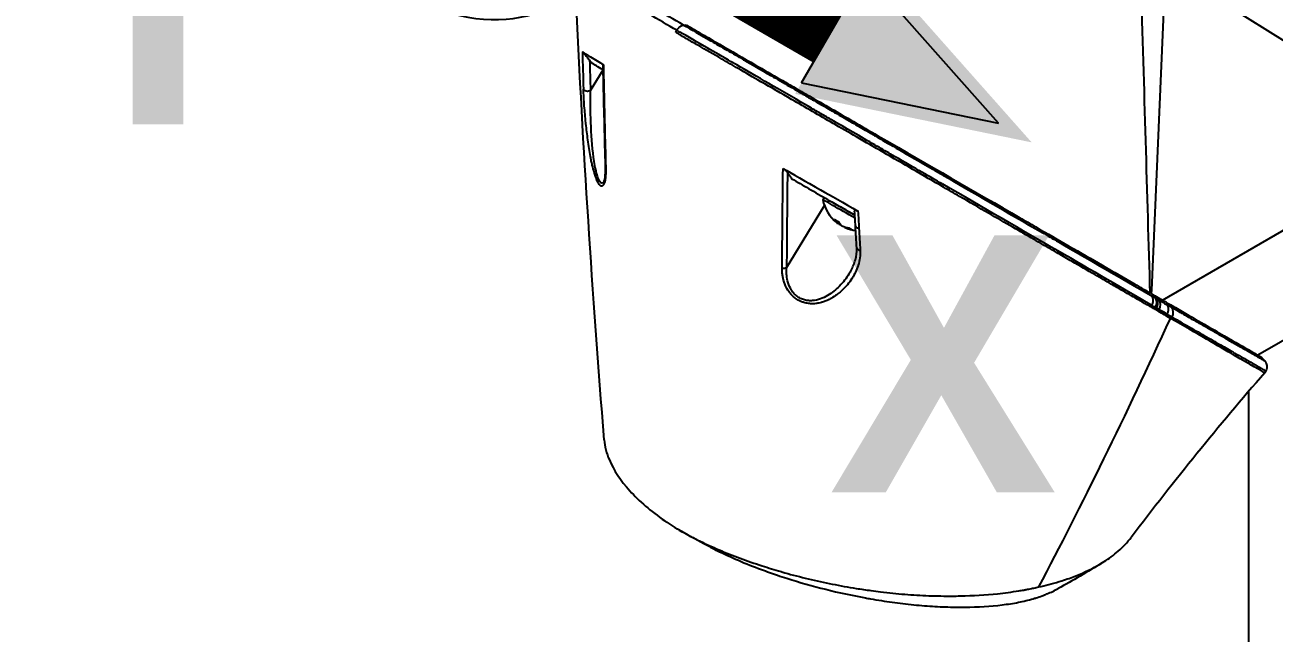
# Model space of a CAD drawing. Header units: millimetres. Extents: x 0 to 4378, y 0 to 2376.
# Drawn here: x 2523.5 to 2672.8, y 1789.1 to 1861.7 of the extents above; entities that cross this region are included whole.
import ezdxf

# ---------------------------------------------------------------- set-up
doc = ezdxf.new("R2010")
doc.units = ezdxf.units.MM
doc.header["$LTSCALE"] = 0.2
for name, color, linetype in [('01_Object Line', 4, 'Continuous'), ('07_Special Line2', 76, 'Continuous'), ('12_Before Rev.Num.', 5, 'Continuous')]:
    doc.layers.add(name, color=color, linetype=linetype)
doc.layers.add('14_Mark', color=7, linetype='Continuous', true_color=0xe03c31)
doc.styles.add('Rainbow-5.0 Style', font='malgunsl.ttf')

# ---------------------------------------------------------------- blocks, each defined once
blk = doc.blocks.new('Blk$A32R2-0W24N')
for p, q in [((-48.91, 834.63), (-50.61, 795.99)), ((-16.4, 814.24), (-48.91, 834.63)), ((-107.46, 826.78), (-107.31, 827.04)), ((-117.01, 822.83), (-117.44, 823.08)), ((-117.64, 819.84), (-116.14, 822.32)), ((-49.3, 794.82), (-16.4, 813.81)), ((-51.26, 813.24), (-51.26, 813.24)), ((-93.6, 809.31), (-93.6, 809.31)), ((-94.2, 798.67), (-89.68, 806.13)), ((-89.72, 807.07), (-89.87, 806.81)), ((-51.01, 804.89), (-51.01, 804.89)), ((-88, 804.16), (-88.1, 803.98)), ((-87.72, 803.8), (-87.74, 803.77)), ((-87.19, 803.54), (-87.23, 803.47)), ((-50.61, 795.99), (-50.63, 795.59)), ((-24.48, 795.96), (-37.88, 788.23)), ((-49.97, 794.44), (-49.97, 794.44)), ((-49.98, 793.86), (-50.1, 793.66)), ((-49.79, 793.49), (-49.67, 793.68)), ((-37.07, 787.55), (-37.07, 787.55)), ((-36.94, 786.38), (-37.07, 786.15)), ((-39, 783.9), (-39, 623.23))]:
    blk.add_line(p, q)
for start, end in [(190.2388, 232.0131), (247.9842, 263.2887)]:
    blk.add_arc((-85.42, 807.62), 4.52, start, end)
for centre, major_axis, ratio, start_param, end_param in [((-141.35, 863.91), (19.5, -33.77), 0.57735, 5.497787, 10.210176), ((-142.76, 863.09), (-18.5, 32.04), 0.57735, 2.086336, 7.338442), ((-39.74, 832.19), (19.5, -33.77), 0.57735, 0, 2.339416), ((-42.92, 830.35), (19.5, -33.77), 0.57735, 0, 2.223644), ((-42.92, 830.35), (19.5, -33.77), 0.57735, 0, 2.223644), ((-51.6, 827.16), (0.8, 0), 0.578031, 1.677101, 1.677165), ((545.6, 1234.41), (485.26, 793.42), 0.572075, 2.416822, 2.422907), ((-78.28, 836.64), (-33.48, 0), 0.57735, 2.492352, 2.492357), ((555.9, 1232.83), (-493.57, -794.9), 0.577253, 5.562669, 5.567589), ((-86.99, 805.5), (30.73, -17.74), 0.000012, 2.818114, 3.006834), ((889.36, 1435.01), (-682.41, -1287.02), 0.573997, 5.480181, 5.482219), ((-78.28, 836.64), (-35, 0), 0.57735, 2.439019, 2.439024), ((884.07, 1431.89), (-678.78, -1280.45), 0.573936, 5.482163, 5.490392), ((-51.36, 812.86), (0.209, 0.668), 0.389271, 4.215986, 4.216649), ((-48.71, 815.11), (-5.56, 0), 0.57735, 1.101371, 1.101415), ((-78.28, 822.18), (32.19, 0), 0.57735, 5.710474, 5.710486), ((-78.28, 796.06), (-35.31, 0), 0.57735, 3.835573, 3.835581), ((-42.92, 830.35), (17.55, -30.4), 0.57735, 5.161829, 5.161837), ((-86.88, 805.09), (-2.99, 1.73), 0.000011, 4.423723, 6.283194), ((-86.73, 805.35), (-2.99, 1.73), 0.000011, 4.482523, 5.065414), ((564.47, 1223.37), (-444.38, -818.33), 0.582159, 5.527169, 5.529899), ((-85.67, 807.76), (-2.25, -3.9), 0.57735, 5.955471, 6.202618), ((-86.14, 808.03), (-2.14, -3.71), 0.816497, 6.198419, 6.36799), ((-85.6, 807.72), (-2.25, -3.9), 0.816497, 6.169141, 6.202651), ((-85.24, 807.51), (-2.25, -3.9), 0.816497, 6.087697, 6.202651), ((-85.16, 807.47), (-2.25, -3.9), 0.57735, 5.955471, 6.202618), ((-85.67, 807.76), (-2.25, -3.9), 0.57735, 0.08054, 0.114044), ((-85.6, 807.72), (-2.25, -3.9), 0.816497, 0.080573, 0.327719), ((-85.24, 807.51), (-2.25, -3.9), 0.816497, 0.080573, 0.327719), ((-84.39, 807.02), (-2.14, -3.71), 0.57735, 6.198386, 6.367958), ((-85.48, 803.7), (-0.499, -0.028), 0.593301, 0.021483, 1.372387), ((550.89, 1214.49), (-435.13, -801.08), 0.58223, 5.529962, 5.533573), ((-78.28, 819.73), (-35.75, 0), 0.57735, 1.092853, 1.092855), ((-85.32, 801.06), (-0.499, -0.03), 0.595305, 0, 0.000029), ((-85.32, 801.06), (-0.499, -0.03), 0.595305, 0.000029, 1.379128), ((-78.28, 785.52), (35.42, 0), 0.57735, 0.683997, 0.683998), ((-108.45, 827.62), (71.52, -41.33), 0.000447, 0.617455, 0.628581), ((-50.38, 794.09), (0.5, 0.866), 0.816432, 4.712396, 6.027068), ((-48.86, 793.21), (0.499, 0.867), 0.824023, 4.711493, 6.025526)]:
    blk.add_ellipse(centre, major_axis=major_axis, ratio=ratio, start_param=start_param, end_param=end_param)
for points, knots in [([(-11.5, 817.93), (-11.68, 822.13), (-12.54, 826.66), (-15.49, 835.73), (-17.53, 840.2), (-21.27, 846.52), (-22.62, 848.54), (-26.19, 853.3), (-28.5, 855.91), (-33.56, 860.68), (-36.29, 862.77), (-39.03, 864.39)], [0.000001, 0.000001, 0.000001, 0.000001, 1.509107, 1.509107, 2.980726, 2.980726, 3.709428, 3.709428, 4.786993, 4.786993, 5.948512, 5.948512, 5.948512, 5.948512]), ([(-39.19, 858.76), (-37.11, 857.14), (-35.09, 855.27), (-29.86, 849.67), (-26.88, 845.6), (-21.84, 836.81), (-19.84, 832.15), (-17.11, 822.91), (-16.4, 818.38), (-16.4, 814.24)], [0.633852, 0.633852, 0.633852, 0.633852, 1.529963, 1.529963, 3.044033, 3.044033, 4.566466, 4.566466, 6.088612, 6.088612, 6.088612, 6.088612]), ([(-107.31, 827.04), (-108.36, 827.64), (-109.53, 828.32), (-110.73, 829.01), (-111.26, 829.31), (-111.8, 829.62), (-112.33, 829.93), (-112.34, 829.94), (-112.35, 829.94), (-112.36, 829.95), (-112.84, 830.22), (-113.31, 830.49), (-113.77, 830.76), (-114.15, 830.98), (-114.53, 831.2), (-114.89, 831.41), (-114.94, 831.43), (-114.99, 831.46), (-115.04, 831.49), (-115.16, 831.56), (-115.28, 831.63), (-115.41, 831.7)], [0.0000003, 0.0000003, 0.0000003, 0.0000003, 0.0859853, 0.0859853, 0.0859853, 0.1241981, 0.1241981, 0.1241981, 0.125, 0.125, 0.125, 0.1589987, 0.1589987, 0.1589987, 0.1875, 0.1875, 0.1875, 0.1911709, 0.1911709, 0.1911709, 0.201021, 0.201021, 0.201021, 0.201021]), ([(-106.51, 827.66), (-107.7, 828.35), (-108.82, 829), (-109.85, 829.59), (-110.39, 829.9), (-110.92, 830.21), (-111.41, 830.49), (-111.91, 830.78), (-112.38, 831.05), (-112.82, 831.3), (-113.26, 831.55), (-113.67, 831.79), (-114.05, 832.01), (-114.16, 832.07), (-114.27, 832.14), (-114.37, 832.2)], [0, 0, 0, 0, 0.0671031, 0.0671031, 0.0671031, 0.1029277, 0.1029277, 0.1029277, 0.1387919, 0.1387919, 0.1387919, 0.1747111, 0.1747111, 0.1747111, 0.1848295, 0.1848295, 0.1848295, 0.1848295]), ([(-107.31, 827.04), (-107.29, 827.08), (-107.26, 827.12), (-107.23, 827.16), (-107.2, 827.2), (-107.17, 827.24), (-107.14, 827.28), (-107.11, 827.32), (-107.07, 827.35), (-107.04, 827.39), (-107, 827.42), (-106.97, 827.45), (-106.93, 827.48), (-106.89, 827.51), (-106.86, 827.54), (-106.82, 827.56), (-106.78, 827.58), (-106.75, 827.6), (-106.71, 827.61), (-106.67, 827.63), (-106.64, 827.64), (-106.6, 827.65), (-106.57, 827.65), (-106.54, 827.66), (-106.51, 827.66)], [0, 0, 0, 0, 0.125, 0.125, 0.125, 0.25, 0.25, 0.25, 0.375, 0.375, 0.375, 0.5, 0.5, 0.5, 0.625, 0.625, 0.625, 0.75, 0.75, 0.75, 0.875, 0.875, 0.875, 1, 1, 1, 1]), ([(-50.59, 794.21), (-53.89, 796.13), (-57.67, 798.31), (-61.78, 800.69), (-66.05, 803.16), (-70.69, 805.85), (-75.55, 808.66), (-75.62, 808.7), (-75.72, 808.76), (-75.77, 808.78), (-75.82, 808.82), (-75.87, 808.84), (-75.92, 808.87), (-77.28, 809.66), (-79.21, 810.77), (-81.77, 812.26), (-82.36, 812.6), (-82.99, 812.97), (-83.65, 813.35), (-84.47, 813.82), (-85.35, 814.33), (-86.27, 814.86), (-87.11, 815.35), (-87.99, 815.86), (-88.91, 816.39), (-89.37, 816.66), (-89.84, 816.93), (-90.33, 817.21), (-90.57, 817.35), (-90.81, 817.49), (-91.06, 817.63), (-91.3, 817.78), (-91.58, 817.94), (-91.8, 818.07), (-91.84, 818.09), (-91.88, 818.11), (-91.92, 818.14), (-95.03, 819.93), (-97.8, 821.54), (-100.16, 822.9), (-100.49, 823.1), (-100.82, 823.28), (-101.13, 823.47), (-102.2, 824.08), (-103.17, 824.64), (-104.05, 825.15), (-105.32, 825.88), (-106.39, 826.5), (-107.31, 827.04)], [0, 0, 0, 0, 0.243156, 0.243156, 0.243156, 0.496094, 0.496094, 0.496094, 0.49988, 0.49988, 0.49988, 0.504451, 0.504451, 0.504451, 0.625, 0.625, 0.625, 0.652935, 0.652935, 0.652935, 0.6875, 0.6875, 0.6875, 0.71875, 0.71875, 0.71875, 0.734375, 0.734375, 0.734375, 0.742187, 0.742187, 0.742187, 0.75, 0.75, 0.75, 0.751384, 0.751384, 0.751384, 0.859711, 0.859711, 0.859711, 0.875, 0.875, 0.875, 0.92633, 0.92633, 0.92633, 1, 1, 1, 1]), ([(-106.51, 827.66), (-105.55, 827.1), (-104.49, 826.5), (-103.32, 825.82), (-103.29, 825.8), (-103.25, 825.78), (-103.22, 825.76), (-102.61, 825.41), (-101.98, 825.04), (-101.31, 824.66), (-100.98, 824.47), (-100.64, 824.27), (-100.29, 824.07), (-100.12, 823.97), (-99.94, 823.87), (-99.77, 823.77), (-99.68, 823.72), (-99.6, 823.67), (-99.51, 823.62), (-99.51, 823.62), (-99.51, 823.62), (-99.5, 823.61), (-99.41, 823.56), (-99.28, 823.49), (-99.23, 823.46), (-98.42, 822.99), (-97.35, 822.37), (-96.02, 821.6), (-95.35, 821.22), (-94.62, 820.79), (-93.82, 820.33), (-93.42, 820.1), (-93, 819.86), (-92.57, 819.61), (-92.36, 819.48), (-92.14, 819.35), (-91.91, 819.23), (-91.8, 819.16), (-91.69, 819.09), (-91.57, 819.03), (-91.53, 819), (-91.48, 818.98), (-91.43, 818.95), (-91.42, 818.94), (-91.41, 818.94), (-91.4, 818.93), (-91.34, 818.9), (-91.24, 818.83), (-91.23, 818.83), (-90.92, 818.65), (-90.09, 818.17), (-88.73, 817.39), (-88.06, 817), (-87.25, 816.53), (-86.32, 815.99), (-85.86, 815.72), (-85.36, 815.44), (-84.83, 815.13), (-84.57, 814.98), (-84.3, 814.82), (-84.02, 814.66), (-83.88, 814.58), (-83.74, 814.5), (-83.6, 814.42), (-83.53, 814.38), (-83.45, 814.33), (-83.38, 814.29), (-83.36, 814.28), (-83.33, 814.26), (-83.3, 814.25), (-83.29, 814.24), (-83.28, 814.24), (-83.27, 814.23), (-83.23, 814.21), (-83.17, 814.17), (-83.16, 814.16), (-82.05, 813.52), (-79.88, 812.27), (-76.81, 810.49), (-76.59, 810.37), (-76.37, 810.24), (-76.14, 810.1), (-76.02, 810.04), (-75.91, 809.97), (-75.79, 809.9), (-75.73, 809.87), (-75.68, 809.84), (-75.62, 809.8), (-75.59, 809.79), (-75.56, 809.77), (-75.53, 809.75), (-75.49, 809.73), (-75.45, 809.71), (-75.44, 809.7), (-72.03, 807.73), (-67.98, 805.38), (-63.68, 802.9), (-63.03, 802.52), (-62.37, 802.14), (-61.7, 801.76), (-58.01, 799.62), (-54.18, 797.41), (-50.62, 795.35)], [0, 0, 0, 0, 0.06075, 0.06075, 0.06075, 0.0625, 0.0625, 0.0625, 0.09375, 0.09375, 0.09375, 0.109375, 0.109375, 0.109375, 0.117188, 0.117188, 0.117188, 0.120939, 0.120939, 0.120939, 0.121094, 0.121094, 0.121094, 0.125, 0.125, 0.125, 0.1875, 0.1875, 0.1875, 0.21875, 0.21875, 0.21875, 0.234375, 0.234375, 0.234375, 0.242188, 0.242188, 0.242188, 0.246094, 0.246094, 0.246094, 0.247666, 0.247666, 0.247666, 0.248047, 0.248047, 0.248047, 0.25, 0.25, 0.25, 0.3125, 0.3125, 0.3125, 0.34375, 0.34375, 0.34375, 0.359375, 0.359375, 0.359375, 0.367187, 0.367187, 0.367187, 0.371094, 0.371094, 0.371094, 0.373047, 0.373047, 0.373047, 0.373765, 0.373765, 0.373765, 0.374023, 0.374023, 0.374023, 0.37516, 0.37516, 0.37516, 0.484375, 0.484375, 0.484375, 0.492187, 0.492187, 0.492187, 0.496094, 0.496094, 0.496094, 0.498047, 0.498047, 0.498047, 0.498931, 0.498931, 0.498931, 0.5, 0.5, 0.5, 0.75, 0.75, 0.75, 0.788006, 0.788006, 0.788006, 1, 1, 1, 1]), ([(-106.19, 827.67), (-105.57, 827.31), (-104.93, 826.94), (-103.6, 826.17), (-102.92, 825.78), (-100.84, 824.58), (-99.4, 823.75), (-96.93, 822.32), (-95.93, 821.74), (-94.34, 820.83), (-93.76, 820.49), (-92.52, 819.78), (-91.86, 819.39), (-89.42, 817.99), (-87.65, 816.97), (-84.9, 815.38), (-83.91, 814.8), (-77.33, 811.01), (-71.69, 807.75), (-65.69, 804.29), (-65.06, 803.92), (-63.07, 802.77), (-61.75, 802.01), (-59.09, 800.48), (-57.76, 799.71), (-55.13, 798.19), (-53.82, 797.44), (-52.27, 796.54), (-51.96, 796.36), (-51.43, 796.05), (-51.21, 795.93), (-50.85, 795.72), (-50.68, 795.62), (-50.43, 795.47), (-50.41, 795.46), (-50.11, 795.29), (-49.98, 795.22), (-49.72, 795.07), (-49.59, 794.99), (-49.36, 794.86), (-49.26, 794.8), (-49.1, 794.71), (-49.03, 794.67), (-48.89, 794.59), (-48.82, 794.55), (-48.55, 794.39), (-48.34, 794.27), (-47.88, 794), (-47.6, 793.84), (-46.24, 793.05), (-45.22, 792.47), (-43.42, 791.43), (-42.62, 790.97), (-40.58, 789.79), (-39.51, 789.17), (-38.58, 788.64), (-38.44, 788.55), (-38.05, 788.33), (-37.84, 788.21), (-37.55, 788.04), (-37.47, 787.99), (-37.47, 787.99)], [0, 0, 0, 0, 0.264332, 0.264332, 0.528758, 0.528758, 1.056139, 1.056139, 1.406505, 1.406505, 1.606603, 1.606603, 1.835356, 1.835356, 2.445847, 2.445847, 2.794554, 2.794554, 4.769924, 4.769924, 5.00797, 5.00797, 5.526041, 5.526041, 6.089229, 6.089229, 6.695329, 6.695329, 6.850985, 6.850985, 6.965758, 6.965758, 7.072004, 7.072004, 7.117238, 7.117238, 7.152898, 7.152898, 7.188974, 7.188974, 7.2161, 7.2161, 7.234487, 7.234487, 7.254339, 7.254339, 7.310164, 7.310164, 7.395171, 7.395171, 7.733586, 7.733586, 8.048233, 8.048233, 8.627304, 8.627304, 8.751092, 8.751092, 8.989797, 8.989797, 9.251689, 9.251689, 9.251689, 9.251689]), ([(-50.1, 793.66), (-50.13, 793.68), (-50.16, 793.7), (-50.23, 793.74), (-50.26, 793.76), (-50.35, 793.81), (-50.42, 793.85), (-50.62, 793.97), (-50.75, 794.04), (-50.97, 794.17), (-51.06, 794.22), (-51.51, 794.48), (-51.87, 794.69), (-52.48, 795.04), (-52.73, 795.19), (-53.32, 795.53), (-53.66, 795.72), (-54.47, 796.19), (-54.94, 796.46), (-56.05, 797.1), (-56.7, 797.48), (-58.25, 798.37), (-59.16, 798.9), (-60.63, 799.75), (-61.18, 800.06), (-62.36, 800.74), (-63, 801.11), (-63.99, 801.69), (-64.34, 801.89), (-65.5, 802.56), (-66.32, 803.03), (-68.11, 804.07), (-69.09, 804.63), (-71.21, 805.86), (-72.37, 806.52), (-74.18, 807.57), (-74.81, 807.93), (-76.66, 809), (-77.89, 809.71), (-80.3, 811.1), (-81.48, 811.79), (-83.72, 813.08), (-84.78, 813.69), (-86.78, 814.84), (-87.71, 815.38), (-90.3, 816.88), (-91.95, 817.83), (-94.84, 819.5), (-96.06, 820.2), (-98.19, 821.43), (-99.09, 821.95), (-100.64, 822.85), (-101.3, 823.23), (-102.93, 824.17), (-103.87, 824.71), (-105.26, 825.51), (-105.71, 825.77), (-106.37, 826.16), (-106.59, 826.28), (-106.92, 826.47), (-107.03, 826.54), (-107.19, 826.63), (-107.24, 826.66), (-107.32, 826.71), (-107.35, 826.72), (-107.4, 826.75), (-107.43, 826.77), (-107.46, 826.78)], [-7.729592, -7.729592, -7.729592, -7.729592, -7.71044, -7.71044, -7.69072, -7.69072, -7.65201, -7.65201, -7.574312, -7.574312, -7.522506, -7.522506, -7.315221, -7.315221, -7.177151, -7.177151, -6.993063, -6.993063, -6.7477, -6.7477, -6.420577, -6.420577, -5.984557, -5.984557, -5.735856, -5.735856, -5.451942, -5.451942, -5.300422, -5.300422, -4.9539, -4.9539, -4.557704, -4.557704, -4.105179, -4.105179, -3.863816, -3.863816, -3.40942, -3.40942, -2.98401, -2.98401, -2.611687, -2.611687, -2.28576, -2.28576, -1.715015, -1.715015, -1.28633, -1.28633, -0.964845, -0.964845, -0.723574, -0.723574, -0.36177, -0.36177, -0.180858, -0.180858, -0.090444, -0.090444, -0.045229, -0.045229, -0.022617, -0.022617, -0.011309, -0.011309, -0.000001, -0.000001, -0.000001, -0.000001]), ([(-118.61, 824.45), (-118.6, 824.45), (-118.6, 824.45), (-118.59, 824.44), (-118.58, 824.43), (-118.56, 824.41), (-118.54, 824.4), (-118.5, 824.35), (-118.47, 824.32), (-118.41, 824.26), (-118.37, 824.21), (-118.27, 824.1), (-118.21, 824.03), (-118.06, 823.85), (-117.98, 823.76), (-117.85, 823.6), (-117.79, 823.53), (-117.74, 823.47)], [0.0000002, 0.0000002, 0.0000002, 0.0000002, 0.0061129, 0.0061129, 0.0121826, 0.0121826, 0.0227896, 0.0227896, 0.0351343, 0.0351343, 0.0508386, 0.0508386, 0.0707889, 0.0707889, 0.094253, 0.094253, 0.1183109, 0.1183109, 0.1183109, 0.1183109]), ([(-118.61, 824.45), (-118.34, 824.3), (-117.98, 824.06), (-117.13, 823.54), (-116.55, 823.2), (-116.09, 822.92)], [0.000003, 0.000003, 0.000003, 0.000003, 0.596138, 0.596138, 1.498187, 1.498187, 1.498187, 1.498187]), ([(-117.44, 823.08), (-117.49, 823.14), (-117.54, 823.21), (-117.64, 823.34), (-117.69, 823.4), (-117.74, 823.47)], [0.00009515, 0.00009515, 0.00009515, 0.00009515, 0.04141577, 0.04141577, 0.08265735, 0.08265735, 0.08265735, 0.08265735]), ([(-116.13, 822.92), (-116.13, 822.92), (-116.13, 822.92), (-116.13, 822.93), (-116.12, 822.93), (-116.11, 822.93), (-116.1, 822.93), (-116.09, 822.92)], [0.07923819, 0.07923819, 0.07923819, 0.07923819, 0.0845377, 0.0845377, 0.10064264, 0.10064264, 0.11449111, 0.11449111, 0.11449111, 0.11449111]), ([(-117.64, 819.84), (-117.75, 819.77), (-117.95, 819.72), (-118.14, 819.76), (-118.34, 819.79), (-118.46, 819.91), (-118.48, 820)], [0, 0, 0, 0, 0.497548, 0.497548, 0.497548, 1, 1, 1, 1]), ([(-115.81, 810.7), (-115.81, 810.53), (-115.81, 810.36), (-115.81, 810.2), (-115.81, 810.05), (-115.82, 809.92), (-115.83, 809.76), (-115.84, 809.59), (-115.85, 809.44), (-115.87, 809.3), (-115.88, 809.23), (-115.89, 809.17), (-115.9, 809.1), (-115.91, 809.05), (-115.93, 809), (-115.94, 808.94), (-116, 808.7), (-116.08, 808.53), (-116.2, 808.46), (-116.24, 808.43), (-116.29, 808.42), (-116.35, 808.44), (-116.46, 808.47), (-116.56, 808.58), (-116.66, 808.73), (-116.73, 808.84), (-116.81, 808.99), (-116.88, 809.15), (-116.89, 809.18), (-116.9, 809.21), (-116.91, 809.24), (-116.94, 809.31), (-116.98, 809.39), (-117.01, 809.48), (-117.02, 809.52), (-117.04, 809.57), (-117.06, 809.62), (-117.11, 809.76), (-117.16, 809.94), (-117.2, 810.08), (-117.28, 810.34), (-117.35, 810.63), (-117.42, 810.95), (-117.46, 811.1), (-117.5, 811.28), (-117.54, 811.46), (-117.57, 811.63), (-117.6, 811.8), (-117.63, 811.96), (-117.75, 812.58), (-117.86, 813.26), (-117.95, 813.94), (-118.04, 814.59), (-118.12, 815.22), (-118.19, 815.9), (-118.19, 815.92), (-118.19, 815.95), (-118.2, 815.97), (-118.23, 816.32), (-118.27, 816.67), (-118.29, 817.01), (-118.32, 817.35), (-118.35, 817.64), (-118.38, 818), (-118.38, 818.02), (-118.38, 818.03), (-118.38, 818.05), (-118.4, 818.39), (-118.42, 818.68), (-118.44, 819.01), (-118.44, 819.03), (-118.44, 819.05), (-118.44, 819.06), (-118.46, 819.38), (-118.47, 819.64), (-118.48, 820)], [0, 0, 0, 0, 0.03125, 0.03125, 0.03125, 0.0625, 0.0625, 0.0625, 0.09375, 0.09375, 0.09375, 0.110985, 0.110985, 0.110985, 0.125, 0.125, 0.125, 0.1875, 0.1875, 0.1875, 0.213151, 0.213151, 0.213151, 0.266654, 0.266654, 0.266654, 0.305187, 0.305187, 0.305187, 0.3125, 0.3125, 0.3125, 0.332554, 0.332554, 0.332554, 0.34375, 0.34375, 0.34375, 0.375, 0.375, 0.375, 0.4375, 0.4375, 0.4375, 0.469225, 0.469225, 0.469225, 0.5, 0.5, 0.5, 0.625, 0.625, 0.625, 0.746043, 0.746043, 0.746043, 0.75, 0.75, 0.75, 0.8125, 0.8125, 0.8125, 0.875, 0.875, 0.875, 0.877935, 0.877935, 0.877935, 0.9375, 0.9375, 0.9375, 0.940676, 0.940676, 0.940676, 1, 1, 1, 1]), ([(-117.65, 819.4), (-117.64, 819.48), (-117.64, 819.56), (-117.64, 819.7), (-117.64, 819.77), (-117.64, 819.84)], [0, 0, 0, 0, 0.499955, 0.499955, 1, 1, 1, 1]), ([(-116.03, 808.97), (-116.1, 808.84), (-116.18, 808.77), (-116.44, 808.77), (-116.64, 809.1), (-116.96, 810.09), (-117.09, 810.72), (-117.39, 812.68), (-117.5, 814.11), (-117.64, 816.88), (-117.67, 818.24), (-117.65, 819.4)], [0.1883014, 0.1883014, 0.1883014, 0.1883014, 0.25, 0.25, 0.375, 0.375, 0.5, 0.5, 0.75, 0.75, 1, 1, 1, 1]), ([(-116.03, 808.97), (-116.02, 809), (-115.99, 809.05), (-115.94, 809.22), (-115.92, 809.34), (-115.87, 809.68), (-115.86, 809.91), (-115.84, 810.37), (-115.84, 810.58), (-115.85, 810.81)], [0, 0, 0, 0, 0.0584929, 0.0584929, 0.1278163, 0.1278163, 0.2328975, 0.2328975, 0.3150385, 0.3150385, 0.3150385, 0.3150385]), ([(-94.63, 810.53), (-94.6, 810.52), (-94.58, 810.5), (-94.53, 810.46), (-94.5, 810.44), (-94.42, 810.38), (-94.36, 810.33), (-94.23, 810.2), (-94.15, 810.11), (-94.1, 810.03)], [0, 0, 0, 0, 0.00895126, 0.00895126, 0.01944765, 0.01944765, 0.04220813, 0.04220813, 0.0762287, 0.0762287, 0.0762287, 0.0762287]), ([(-94.63, 810.53), (-93.52, 809.91), (-91.96, 809.02), (-88.93, 807.29), (-87.37, 806.42), (-85.68, 805.45)], [0.0000029, 0.0000029, 0.0000029, 0.0000029, 0.3832328, 0.3832328, 0.6375563, 0.6375563, 0.6375563, 0.6375563]), ([(-94.1, 810.03), (-94.02, 809.91), (-93.93, 809.79), (-93.76, 809.55), (-93.68, 809.43), (-93.6, 809.31)], [-0.1435857, -0.1435857, -0.1435857, -0.1435857, -0.0718018, -0.0718018, -0.0000074, -0.0000074, -0.0000074, -0.0000074]), ([(-93.6, 809.31), (-92.92, 808.93), (-92.25, 808.54), (-91.58, 808.15), (-90.81, 807.7), (-90.04, 807.25), (-89.27, 806.81), (-89.25, 806.8), (-89.22, 806.79), (-89.2, 806.77), (-88.14, 806.16), (-87.09, 805.56), (-86.05, 804.96)], [0.0000092, 0.0000092, 0.0000092, 0.0000092, 0.2496691, 0.2496691, 0.2496691, 0.5366951, 0.5366951, 0.5366951, 0.5448948, 0.5448948, 0.5448948, 0.940118, 0.940118, 0.940118, 0.940118]), ([(-86.07, 805.44), (-86.07, 805.44), (-86.07, 805.44), (-86.07, 805.48), (-86.06, 805.51), (-86.02, 805.54), (-86, 805.54), (-85.94, 805.55), (-85.91, 805.54), (-85.85, 805.53), (-85.82, 805.52), (-85.77, 805.5), (-85.75, 805.49), (-85.71, 805.47), (-85.69, 805.46), (-85.68, 805.45)], [0.0696342, 0.0696342, 0.0696342, 0.0696342, 0.0704873, 0.0704873, 0.0988763, 0.0988763, 0.1227668, 0.1227668, 0.1415958, 0.1415958, 0.1576899, 0.1576899, 0.1672569, 0.1672569, 0.176809, 0.176809, 0.176809, 0.176809]), ([(-85.4, 800.76), (-85.38, 800.47), (-85.4, 800.16), (-85.44, 799.86), (-85.48, 799.56), (-85.56, 799.26), (-85.64, 799), (-85.64, 798.99), (-85.65, 798.98), (-85.65, 798.97), (-85.74, 798.7), (-85.84, 798.43), (-85.97, 798.17), (-86.09, 797.91), (-86.23, 797.67), (-86.37, 797.44), (-86.38, 797.42), (-86.39, 797.41), (-86.4, 797.39), (-86.57, 797.13), (-86.74, 796.89), (-86.93, 796.66), (-87.07, 796.49), (-87.23, 796.32), (-87.39, 796.15), (-87.45, 796.1), (-87.51, 796.04), (-87.56, 795.99), (-87.71, 795.85), (-87.87, 795.71), (-88.03, 795.59), (-88.24, 795.42), (-88.44, 795.28), (-88.7, 795.12), (-88.83, 795.04), (-88.96, 794.97), (-89.1, 794.9), (-89.22, 794.84), (-89.34, 794.79), (-89.47, 794.73), (-89.62, 794.67), (-89.76, 794.62), (-89.91, 794.57), (-89.95, 794.56), (-89.99, 794.55), (-90.02, 794.54), (-90.12, 794.51), (-90.22, 794.49), (-90.34, 794.46), (-90.52, 794.43), (-90.69, 794.4), (-90.85, 794.39), (-90.92, 794.39), (-90.99, 794.38), (-91.05, 794.38), (-91.14, 794.38), (-91.24, 794.38), (-91.35, 794.39), (-91.44, 794.39), (-91.52, 794.4), (-91.6, 794.41), (-91.78, 794.44), (-91.96, 794.47), (-92.14, 794.53), (-92.26, 794.56), (-92.37, 794.6), (-92.5, 794.66), (-92.56, 794.68), (-92.62, 794.71), (-92.68, 794.74), (-92.84, 794.82), (-93.01, 794.92), (-93.16, 795.04), (-93.32, 795.15), (-93.46, 795.28), (-93.59, 795.41), (-93.59, 795.42), (-93.6, 795.43), (-93.61, 795.44), (-93.73, 795.56), (-93.84, 795.69), (-93.94, 795.84), (-94.1, 796.07), (-94.23, 796.31), (-94.33, 796.53), (-94.36, 796.6), (-94.39, 796.68), (-94.42, 796.75), (-94.53, 797.04), (-94.61, 797.34), (-94.66, 797.61), (-94.66, 797.64), (-94.67, 797.66), (-94.67, 797.69), (-94.68, 797.77), (-94.7, 797.85), (-94.7, 797.92), (-94.71, 797.99), (-94.72, 798.06), (-94.72, 798.12), (-94.72, 798.13), (-94.72, 798.14), (-94.72, 798.16), (-94.73, 798.3), (-94.74, 798.44), (-94.73, 798.61)], [0, 0, 0, 0, 0.06061, 0.06061, 0.06061, 0.122541, 0.122541, 0.122541, 0.125, 0.125, 0.125, 0.18804, 0.18804, 0.18804, 0.25, 0.25, 0.25, 0.254168, 0.254168, 0.254168, 0.323919, 0.323919, 0.323919, 0.375, 0.375, 0.375, 0.39207, 0.39207, 0.39207, 0.4375, 0.4375, 0.4375, 0.5, 0.5, 0.5, 0.533908, 0.533908, 0.533908, 0.5625, 0.5625, 0.5625, 0.59375, 0.59375, 0.59375, 0.602455, 0.602455, 0.602455, 0.625, 0.625, 0.625, 0.65625, 0.65625, 0.65625, 0.669312, 0.669312, 0.669312, 0.6875, 0.6875, 0.6875, 0.700546, 0.700546, 0.700546, 0.731289, 0.731289, 0.731289, 0.75, 0.75, 0.75, 0.759109, 0.759109, 0.759109, 0.785061, 0.785061, 0.785061, 0.81088, 0.81088, 0.81088, 0.8125, 0.8125, 0.8125, 0.835978, 0.835978, 0.835978, 0.875, 0.875, 0.875, 0.888263, 0.888263, 0.888263, 0.9375, 0.9375, 0.9375, 0.942362, 0.942362, 0.942362, 0.956225, 0.956225, 0.956225, 0.96875, 0.96875, 0.96875, 0.970886, 0.970886, 0.970886, 1, 1, 1, 1]), ([(-86.5, 798.35), (-86.28, 798.76), (-86.11, 799.18), (-85.86, 800.08), (-85.79, 800.55), (-85.82, 801.03)], [0, 0, 0, 0, 0.1793314, 0.1793314, 0.365989, 0.365989, 0.365989, 0.365989]), ([(-86.5, 798.35), (-86.58, 798.21), (-86.67, 798.07), (-86.75, 797.92), (-86.91, 797.67), (-87.08, 797.43), (-87.27, 797.19), (-87.45, 796.95), (-87.65, 796.72), (-87.87, 796.5), (-88.29, 796.07), (-88.76, 795.68), (-89.31, 795.36), (-89.58, 795.2), (-89.86, 795.07), (-90.16, 794.96), (-90.46, 794.86), (-90.77, 794.78), (-91.09, 794.76), (-91.25, 794.74), (-91.42, 794.74), (-91.58, 794.76), (-91.75, 794.77), (-91.91, 794.8), (-92.07, 794.84), (-92.23, 794.89), (-92.39, 794.95), (-92.54, 795.02), (-92.69, 795.1), (-92.83, 795.18), (-92.96, 795.29), (-93.1, 795.39), (-93.22, 795.5), (-93.33, 795.62), (-93.44, 795.75), (-93.53, 795.88), (-93.62, 796.02), (-93.79, 796.29), (-93.92, 796.58), (-94.01, 796.88), (-94.11, 797.18), (-94.16, 797.48), (-94.19, 797.78), (-94.2, 797.85), (-94.2, 797.93), (-94.2, 798), (-94.21, 798.07), (-94.21, 798.15), (-94.21, 798.22)], [0.2223938, 0.2223938, 0.2223938, 0.2223938, 0.2582563, 0.2582563, 0.2582563, 0.3228204, 0.3228204, 0.3228204, 0.3873844, 0.3873844, 0.3873844, 0.5165126, 0.5165126, 0.5165126, 0.5810767, 0.5810767, 0.5810767, 0.6456407, 0.6456407, 0.6456407, 0.6779228, 0.6779228, 0.6779228, 0.7102048, 0.7102048, 0.7102048, 0.7424869, 0.7424869, 0.7424869, 0.7747689, 0.7747689, 0.7747689, 0.8070509, 0.8070509, 0.8070509, 0.839333, 0.839333, 0.839333, 0.903897, 0.903897, 0.903897, 0.9684611, 0.9684611, 0.9684611, 0.9846021, 0.9846021, 0.9846021, 1, 1, 1, 1]), ([(-50.17, 795.09), (-50.22, 795.11), (-50.27, 795.14), (-50.32, 795.17), (-50.34, 795.19), (-50.37, 795.2), (-50.39, 795.22), (-50.47, 795.26), (-50.55, 795.31), (-50.62, 795.35)], [0, 0, 0, 0, 0.33333, 0.33333, 0.33333, 0.5, 0.5, 0.5, 1, 1, 1, 1]), ([(-50.62, 795.35), (-50.6, 795.32), (-50.57, 795.29), (-50.55, 795.25), (-50.52, 795.21), (-50.5, 795.17), (-50.49, 795.12), (-50.47, 795.08), (-50.46, 795.03), (-50.44, 794.98), (-50.43, 794.93), (-50.43, 794.88), (-50.43, 794.83), (-50.42, 794.77), (-50.43, 794.72), (-50.43, 794.66), (-50.44, 794.61), (-50.45, 794.56), (-50.47, 794.5), (-50.48, 794.45), (-50.5, 794.4), (-50.52, 794.35), (-50.54, 794.3), (-50.56, 794.26), (-50.59, 794.21)], [0, 0, 0, 0, 0.125, 0.125, 0.125, 0.25, 0.25, 0.25, 0.375, 0.375, 0.375, 0.5, 0.5, 0.5, 0.625, 0.625, 0.625, 0.75, 0.75, 0.75, 0.875, 0.875, 0.875, 1, 1, 1, 1]), ([(-50.12, 793.94), (-50.1, 793.99), (-50.07, 794.03), (-50.05, 794.08), (-50.03, 794.13), (-50.02, 794.18), (-50, 794.24), (-49.99, 794.29), (-49.98, 794.34), (-49.97, 794.4), (-49.96, 794.45), (-49.96, 794.5), (-49.96, 794.56), (-49.97, 794.61), (-49.97, 794.66), (-49.98, 794.71), (-49.99, 794.76), (-50.01, 794.81), (-50.03, 794.86), (-50.04, 794.9), (-50.06, 794.94), (-50.09, 794.98), (-50.11, 795.02), (-50.14, 795.05), (-50.17, 795.09)], [0, 0, 0, 0, 0.125, 0.125, 0.125, 0.25, 0.25, 0.25, 0.375, 0.375, 0.375, 0.5, 0.5, 0.5, 0.625, 0.625, 0.625, 0.75, 0.75, 0.75, 0.875, 0.875, 0.875, 1, 1, 1, 1]), ([(-49.72, 794.83), (-49.82, 794.88), (-49.92, 794.94), (-50.01, 795), (-50.02, 795), (-50.02, 795), (-50.03, 795)], [0, 0, 0, 0, 0.96178, 0.96178, 0.96178, 1, 1, 1, 1]), ([(-49.98, 793.86), (-49.96, 793.91), (-49.93, 793.95), (-49.91, 794), (-49.89, 794.05), (-49.87, 794.1), (-49.86, 794.16), (-49.85, 794.21), (-49.84, 794.26), (-49.83, 794.32), (-49.82, 794.37), (-49.82, 794.42), (-49.82, 794.48), (-49.82, 794.53), (-49.83, 794.58), (-49.84, 794.63), (-49.85, 794.68), (-49.87, 794.73), (-49.88, 794.77), (-49.9, 794.82), (-49.92, 794.86), (-49.95, 794.9), (-49.97, 794.94), (-50, 794.97), (-50.03, 795)], [0, 0, 0, 0, 0.125, 0.125, 0.125, 0.25, 0.25, 0.25, 0.375, 0.375, 0.375, 0.5, 0.5, 0.5, 0.625, 0.625, 0.625, 0.75, 0.75, 0.75, 0.875, 0.875, 0.875, 1, 1, 1, 1]), ([(-49.72, 794.83), (-49.72, 794.83), (-49.71, 794.82), (-49.71, 794.82), (-49.41, 794.65), (-49.1, 794.47), (-48.8, 794.29)], [0, 0, 0, 0, 0.008616, 0.008616, 0.008616, 1, 1, 1, 1]), ([(-48.19, 793.95), (-48.29, 794), (-48.39, 794.06), (-48.48, 794.11), (-48.48, 794.12), (-48.49, 794.12), (-48.49, 794.12), (-48.6, 794.18), (-48.7, 794.24), (-48.8, 794.29)], [0, 0, 0, 0, 0.4462026, 0.4462026, 0.4462026, 0.4637704, 0.4637704, 0.4637704, 1, 1, 1, 1]), ([(-48.8, 794.29), (-48.77, 794.26), (-48.74, 794.23), (-48.72, 794.19), (-48.69, 794.15), (-48.67, 794.11), (-48.66, 794.06), (-48.64, 794.02), (-48.62, 793.97), (-48.61, 793.92), (-48.6, 793.87), (-48.6, 793.82), (-48.59, 793.77), (-48.59, 793.71), (-48.59, 793.66), (-48.6, 793.61), (-48.61, 793.55), (-48.62, 793.5), (-48.63, 793.45), (-48.65, 793.39), (-48.66, 793.34), (-48.68, 793.29), (-48.7, 793.24), (-48.73, 793.2), (-48.75, 793.15)], [0, 0, 0, 0, 0.125, 0.125, 0.125, 0.25, 0.25, 0.25, 0.375, 0.375, 0.375, 0.5, 0.5, 0.5, 0.625, 0.625, 0.625, 0.75, 0.75, 0.75, 0.875, 0.875, 0.875, 1, 1, 1, 1]), ([(-49.79, 793.49), (-49.83, 793.51), (-49.87, 793.53), (-49.91, 793.56), (-49.96, 793.59), (-50.01, 793.62), (-50.06, 793.65), (-50.07, 793.65), (-50.08, 793.66), (-50.1, 793.66)], [0, 0, 0, 0, 0.3844855, 0.3844855, 0.3844855, 0.8996816, 0.8996816, 0.8996816, 1, 1, 1, 1]), ([(-48.33, 792.64), (-48.58, 792.79), (-48.87, 792.96), (-49.34, 793.23), (-49.48, 793.31), (-49.79, 793.49)], [-0.3053506, -0.3053506, -0.3053506, -0.3053506, -0.1855765, -0.1855765, 0, 0, 0, 0]), ([(-48.75, 793.15), (-48.85, 793.21), (-48.96, 793.27), (-49.16, 793.39), (-49.26, 793.45), (-49.47, 793.56), (-49.57, 793.62), (-49.67, 793.68)], [0, 0, 0, 0, 0.332984, 0.332984, 0.66214, 0.66214, 1, 1, 1, 1]), ([(-48.75, 793.15), (-48.65, 793.09), (-48.55, 793.03), (-48.45, 792.98), (-48.34, 792.92), (-48.24, 792.86), (-48.14, 792.8)], [0, 0, 0, 0, 0.501604, 0.501604, 0.501604, 1, 1, 1, 1]), ([(-37.07, 786.15), (-37.07, 786.15), (-37.1, 786.16), (-37.49, 786.38), (-38.75, 787.11), (-42.59, 789.33), (-45.18, 790.84), (-48.33, 792.64)], [0.4584857, 0.4584857, 0.4584857, 0.4584857, 0.5, 0.5, 0.75, 0.75, 1, 1, 1, 1]), ([(-48.14, 792.8), (-47.74, 792.57), (-47.35, 792.34), (-46.96, 792.12), (-46.19, 791.68), (-45.46, 791.26), (-44.77, 790.86), (-44.08, 790.46), (-43.42, 790.08), (-42.81, 789.73), (-42.2, 789.38), (-41.63, 789.05), (-41.1, 788.75), (-40.93, 788.65), (-40.78, 788.56), (-40.62, 788.47), (-40.27, 788.28), (-39.95, 788.09), (-39.65, 787.92), (-39.21, 787.67), (-38.82, 787.44), (-38.48, 787.25), (-38.41, 787.21), (-38.34, 787.17), (-38.27, 787.13), (-38.26, 787.12), (-38.25, 787.12), (-38.24, 787.11), (-38.16, 787.06), (-38.08, 787.02), (-38.01, 786.98), (-37.96, 786.95), (-37.9, 786.92), (-37.85, 786.89), (-37.79, 786.85), (-37.73, 786.82), (-37.67, 786.79), (-37.65, 786.78), (-37.64, 786.77), (-37.62, 786.76), (-37.61, 786.75), (-37.6, 786.75), (-37.59, 786.74), (-37.58, 786.74), (-37.56, 786.73), (-37.54, 786.71), (-37.52, 786.7), (-37.49, 786.69), (-37.46, 786.67), (-37.46, 786.67), (-37.46, 786.67), (-37.46, 786.67), (-37.45, 786.66), (-37.43, 786.65), (-37.41, 786.64), (-37.4, 786.63), (-37.38, 786.62), (-37.36, 786.61), (-37.35, 786.6), (-37.33, 786.6), (-37.32, 786.59), (-37.29, 786.57), (-37.26, 786.55), (-37.24, 786.54), (-37.23, 786.54), (-37.22, 786.53), (-37.21, 786.53), (-37.21, 786.52), (-37.2, 786.52), (-37.2, 786.52), (-37.19, 786.52), (-37.19, 786.52), (-37.19, 786.51), (-37.16, 786.5), (-37.13, 786.48), (-37.11, 786.47), (-37.11, 786.47), (-37.1, 786.47), (-37.1, 786.46), (-37.06, 786.44), (-37.04, 786.43), (-37.02, 786.42), (-37, 786.41), (-36.99, 786.4), (-36.98, 786.4), (-36.98, 786.4), (-36.97, 786.39), (-36.97, 786.39), (-36.97, 786.39), (-36.97, 786.39), (-36.97, 786.39), (-36.97, 786.39), (-36.96, 786.39), (-36.96, 786.39), (-36.96, 786.39), (-36.96, 786.38), (-36.95, 786.38), (-36.95, 786.38), (-36.95, 786.38), (-36.94, 786.38), (-36.94, 786.38), (-36.94, 786.38), (-36.94, 786.38), (-36.94, 786.38), (-36.94, 786.38), (-36.94, 786.38)], [0, 0, 0, 0, 0.0328446, 0.0328446, 0.0328446, 0.0985138, 0.0985138, 0.0985138, 0.1641547, 0.1641547, 0.1641547, 0.2297652, 0.2297652, 0.2297652, 0.25, 0.25, 0.25, 0.2953384, 0.2953384, 0.2953384, 0.3608171, 0.3608171, 0.3608171, 0.375, 0.375, 0.375, 0.3771622, 0.3771622, 0.3771622, 0.3935085, 0.3935085, 0.3935085, 0.40625, 0.40625, 0.40625, 0.421875, 0.421875, 0.421875, 0.4259298, 0.4259298, 0.4259298, 0.4296875, 0.4296875, 0.4296875, 0.4375, 0.4375, 0.4375, 0.4453125, 0.4453125, 0.4453125, 0.4456636, 0.4456636, 0.4456636, 0.4492188, 0.4492188, 0.4492188, 0.453125, 0.453125, 0.453125, 0.4581686, 0.4581686, 0.4581686, 0.46875, 0.46875, 0.46875, 0.4726563, 0.4726563, 0.4726563, 0.4752169, 0.4752169, 0.4752169, 0.4765625, 0.4765625, 0.4765625, 0.484375, 0.484375, 0.484375, 0.4862573, 0.4862573, 0.4862573, 0.5, 0.5, 0.5, 0.515625, 0.515625, 0.515625, 0.5234375, 0.5234375, 0.5234375, 0.5245697, 0.5245697, 0.5245697, 0.5273438, 0.5273438, 0.5273438, 0.53125, 0.53125, 0.53125, 0.5383717, 0.5383717, 0.5383717, 0.546875, 0.546875, 0.546875, 0.5494784, 0.5494784, 0.5494784, 0.5494784]), ([(-37.07, 787.55), (-37.04, 787.53), (-37.02, 787.5), (-36.97, 787.43), (-36.94, 787.38), (-36.89, 787.28), (-36.86, 787.21), (-36.82, 787.05), (-36.8, 786.96), (-36.81, 786.76), (-36.83, 786.65), (-36.88, 786.49), (-36.91, 786.43), (-36.94, 786.38)], [0, 0, 0, 0, 0.0139538, 0.0139538, 0.0291674, 0.0291674, 0.0509764, 0.0509764, 0.0798163, 0.0798163, 0.1114896, 0.1114896, 0.1305037, 0.1305037, 0.1305037, 0.1305037]), ([(-116, 778.13), (-115.93, 777.34), (-115.73, 776.54), (-114.87, 774.51), (-114.05, 773.27), (-112.38, 771.43), (-111.76, 770.82), (-110.37, 769.63), (-109.6, 769.04), (-108.77, 768.46)], [2.0245115, 2.0245115, 2.0245115, 2.0245115, 2.1640026, 2.1640026, 2.3735982, 2.3735982, 2.4799234, 2.4799234, 2.5869348, 2.5869348, 2.5869348, 2.5869348]), ([(-108.77, 768.46), (-108.75, 768.45), (-108.73, 768.44), (-108.69, 768.41), (-108.67, 768.4), (-108.61, 768.36), (-108.57, 768.33), (-108.45, 768.25), (-108.37, 768.2), (-108.13, 768.04), (-107.96, 767.93), (-107.46, 767.62), (-107.12, 767.41), (-106.41, 767), (-106.04, 766.8), (-105.48, 766.5), (-105.29, 766.4), (-105, 766.26), (-104.91, 766.21), (-104.76, 766.14), (-104.71, 766.11), (-104.64, 766.08), (-104.61, 766.07), (-104.56, 766.04), (-104.54, 766.03), (-104.52, 766.02)], [0.000006, 0.000006, 0.000006, 0.000006, 0.0077656, 0.0077656, 0.0144608, 0.0144608, 0.0278513, 0.0278513, 0.0546324, 0.0546324, 0.1081958, 0.1081958, 0.2151263, 0.2151263, 0.321952, 0.321952, 0.3753541, 0.3753541, 0.4020519, 0.4020519, 0.4154008, 0.4154008, 0.4220656, 0.4220656, 0.4297877, 0.4297877, 0.4297877, 0.4297877]), ([(-104.52, 766.02), (-104.17, 765.85), (-103.82, 765.69), (-103.47, 765.52), (-103.07, 765.34), (-102.67, 765.17), (-102.26, 765), (-101.86, 764.82), (-101.44, 764.65), (-101.03, 764.49), (-100.61, 764.32), (-100.19, 764.16), (-99.76, 764), (-98.9, 763.68), (-98.03, 763.38), (-97.13, 763.09), (-96.39, 762.85), (-95.64, 762.61), (-94.87, 762.39), (-94.72, 762.35), (-94.57, 762.31), (-94.41, 762.26), (-93.49, 762), (-92.56, 761.76), (-91.62, 761.53), (-90.67, 761.31), (-89.72, 761.1), (-88.76, 760.91), (-87.81, 760.72), (-86.84, 760.54), (-85.87, 760.39), (-85.29, 760.3), (-84.71, 760.21), (-84.13, 760.13), (-83.74, 760.08), (-83.35, 760.03), (-82.97, 759.98), (-82, 759.86), (-81.03, 759.77), (-80.07, 759.69), (-79.11, 759.61), (-78.15, 759.56), (-77.2, 759.52), (-76.25, 759.49), (-75.31, 759.47), (-74.38, 759.48), (-74.07, 759.48), (-73.77, 759.48), (-73.46, 759.49), (-71.91, 759.52), (-70.42, 759.62), (-68.99, 759.76), (-68.13, 759.85), (-67.28, 759.97), (-66.46, 760.1), (-66.26, 760.13), (-66.05, 760.17), (-65.85, 760.2), (-65.8, 760.21), (-65.75, 760.22), (-65.7, 760.23), (-65.65, 760.24), (-65.6, 760.25), (-65.55, 760.26), (-65.45, 760.28), (-65.35, 760.3), (-65.25, 760.31), (-65.15, 760.33), (-65.05, 760.35), (-64.95, 760.37), (-64.85, 760.39), (-64.75, 760.41), (-64.65, 760.43), (-64.56, 760.45), (-64.46, 760.47), (-64.36, 760.49), (-64.26, 760.52), (-64.17, 760.54), (-64.07, 760.56)], [0, 0, 0, 0, 0.0296065, 0.0296065, 0.0296065, 0.0625552, 0.0625552, 0.0625552, 0.0956223, 0.0956223, 0.0956223, 0.1287583, 0.1287583, 0.1287583, 0.1950345, 0.1950345, 0.1950345, 0.25, 0.25, 0.25, 0.2609996, 0.2609996, 0.2609996, 0.3271356, 0.3271356, 0.3271356, 0.3936018, 0.3936018, 0.3936018, 0.4600955, 0.4600955, 0.4600955, 0.5, 0.5, 0.5, 0.5264171, 0.5264171, 0.5264171, 0.593228, 0.593228, 0.593228, 0.6604161, 0.6604161, 0.6604161, 0.7276097, 0.7276097, 0.7276097, 0.75, 0.75, 0.75, 0.8628411, 0.8628411, 0.8628411, 0.9313886, 0.9313886, 0.9313886, 0.9485533, 0.9485533, 0.9485533, 0.9528443, 0.9528443, 0.9528443, 0.957135, 0.957135, 0.957135, 0.9657149, 0.9657149, 0.9657149, 0.9742923, 0.9742923, 0.9742923, 0.9828662, 0.9828662, 0.9828662, 0.9914358, 0.9914358, 0.9914358, 0.999992, 0.999992, 0.999992, 0.999992]), ([(-64.07, 760.56), (-63.27, 760.73), (-62.49, 760.94), (-61.53, 761.23), (-61.42, 761.27), (-61.02, 761.39), (-60.73, 761.49), (-59.34, 761.99), (-58.32, 762.43), (-57.27, 762.99), (-57.15, 763.06), (-56.76, 763.28), (-56.5, 763.44), (-55.96, 763.78), (-55.68, 763.97), (-55.12, 764.39), (-54.83, 764.62), (-53.97, 765.37), (-53.46, 765.91), (-53.03, 766.48)], [0.000234, 0.000234, 0.000234, 0.000234, 0.319634, 0.319634, 0.361124, 0.361124, 0.471797, 0.471797, 0.914416, 0.914416, 0.9732, 0.9732, 1.107816, 1.107816, 1.261595, 1.261595, 1.436675, 1.436675, 1.825948, 1.825948, 1.825948, 1.825948]), ([(-102.55, 764.93), (-101.72, 764.52), (-100.86, 764.13), (-99.08, 763.36), (-98.15, 763), (-96.58, 762.41), (-95.94, 762.18), (-94.91, 761.84), (-94.54, 761.72), (-91.13, 760.63), (-87.96, 759.84), (-84.59, 759.22), (-84.39, 759.18), (-83.76, 759.07), (-83.31, 759), (-82.44, 758.86), (-82.01, 758.8), (-81.15, 758.68), (-80.73, 758.63), (-79.87, 758.53), (-79.44, 758.48), (-78.16, 758.35), (-77.31, 758.29), (-75.64, 758.19), (-74.83, 758.16), (-73.65, 758.15), (-73.27, 758.15), (-71.32, 758.17), (-69.84, 758.26), (-68.11, 758.47), (-67.78, 758.51), (-67.13, 758.61), (-66.81, 758.67), (-66.18, 758.79), (-65.88, 758.86), (-65.3, 759), (-65.02, 759.07), (-64.63, 759.19), (-64.5, 759.22), (-64.14, 759.34), (-63.91, 759.42), (-63.47, 759.57), (-63.28, 759.65), (-62.6, 759.93), (-62.15, 760.14), (-61.74, 760.37)], [0.000005, 0.000005, 0.000005, 0.000005, 0.319511, 0.319511, 0.639479, 0.639479, 0.852403, 0.852403, 0.973891, 0.973891, 1.947625, 1.947625, 2.010365, 2.010365, 2.139691, 2.139691, 2.265575, 2.265575, 2.393345, 2.393345, 2.521559, 2.521559, 2.781941, 2.781941, 3.041001, 3.041001, 3.166048, 3.166048, 3.692233, 3.692233, 3.821507, 3.821507, 3.951206, 3.951206, 4.07808, 4.07808, 4.201324, 4.201324, 4.258471, 4.258471, 4.368502, 4.368502, 4.468635, 4.468635, 4.719092, 4.719092, 4.719092, 4.719092])]:
    blk.add_open_spline(points, degree=3, knots=knots)
for points in [[(-50.75, 795.66), (-51.09, 807.46), (-51.45, 819.93), (-51.85, 833.05)], [(-116, 778.13), (-117.4, 795.55), (-118.54, 813), (-119.35, 830.55)], [(-106.51, 827.66), (-106.4, 827.66), (-106.3, 827.67), (-106.19, 827.67)], [(-116.08, 820.58), (-116.1, 821.36), (-116.12, 822.14), (-116.13, 822.92)], [(-116.08, 820.57), (-116.08, 820.58), (-116.08, 820.58), (-116.08, 820.58)], [(-116.05, 820.48), (-116.07, 820.51), (-116.08, 820.54), (-116.08, 820.57)], [(-115.85, 810.79), (-115.93, 814.04), (-116.01, 817.29), (-116.08, 820.54)], [(-115.85, 810.79), (-115.84, 810.76), (-115.83, 810.73), (-115.81, 810.7)], [(-94.73, 798.61), (-94.72, 802.58), (-94.68, 806.55), (-94.63, 810.53)], [(-94.1, 810.03), (-94.15, 806.24), (-94.18, 802.45), (-94.2, 798.67)], [(-116.03, 808.97), (-116.03, 808.97), (-116.03, 808.97), (-116.03, 808.97)], [(-85.97, 803.66), (-86.01, 804.26), (-86.04, 804.85), (-86.07, 805.44)], [(-85.82, 801.03), (-85.88, 801.91), (-85.93, 802.79), (-85.98, 803.67)], [(-94.2, 798.67), (-94.33, 798.6), (-94.57, 798.57), (-94.73, 798.61)], [(-94.21, 798.22), (-94.21, 798.37), (-94.2, 798.52), (-94.2, 798.67)], [(-50.03, 795), (-50.07, 795.03), (-50.12, 795.06), (-50.17, 795.09)], [(-64.07, 760.56), (-58.95, 770.23), (-53.65, 781.03), (-48.33, 792.64)], [(-50.12, 793.94), (-50.07, 793.92), (-50.03, 793.89), (-49.98, 793.86)], [(-37.47, 787.99), (-37.33, 787.84), (-37.2, 787.7), (-37.07, 787.55)], [(-37.07, 786.14), (-42.53, 779.85), (-47.86, 773.27), (-53.03, 766.48)], [(-102.89, 765.1), (-104.38, 765.85), (-105.84, 766.64), (-107.24, 767.48)], [(-104.52, 766.02), (-103.87, 765.63), (-103.22, 765.27), (-102.55, 764.93)], [(-102.89, 765.1), (-102.78, 765.04), (-102.67, 764.99), (-102.56, 764.93)], [(-56.45, 763.47), (-58.26, 762.35), (-60.04, 761.32), (-61.74, 760.37)]]:
    blk.add_open_spline(points, degree=3)
for points, weights, knots in [([(-49.67, 793.68), (-49.77, 793.74), (-49.87, 793.8), (-49.97, 793.86), (-49.98, 793.86), (-49.98, 793.86)], [1, 1.00000000001, 1.00000000001, 1.00000000001, 1.00000000001, 1], [0, 0, 0, 0, 0.96178, 0.96178, 1, 1, 1, 1]), ([(-37.07, 787.55), (-37.07, 787.55), (-37.08, 787.56), (-37.15, 787.59), (-37.22, 787.63), (-37.31, 787.69), (-37.42, 787.75), (-37.54, 787.82), (-37.67, 787.89), (-37.81, 787.97), (-37.99, 788.08), (-38.22, 788.21), (-38.43, 788.33), (-38.68, 788.47), (-39.04, 788.68), (-39.57, 788.98), (-40.2, 789.34), (-40.88, 789.74), (-41.87, 790.3), (-43.24, 791.1), (-45.08, 792.15), (-46.76, 793.12), (-47.82, 793.73), (-48.19, 793.95)], [1.00000101817, 1.00000102044, 1.00000102417, 1.00000102876, 1.00000103117, 1.00000103328, 1.00000103591, 1.00000103923, 1.00000104211, 1.0000010446, 1.00000104692, 1.00000104969, 1.00000105224, 1.00000105487, 1.00000105822, 1.00000106243, 1.00000106682, 1.00000107098, 1.00000107617, 1.00000108238, 1.00000108914, 1.0000010943, 1.00000109735, 1.00000109832], [0.4432058, 0.4432058, 0.4432058, 0.4432058, 0.4723959, 0.487904, 0.5032925, 0.5187091, 0.5341501, 0.5495914, 0.5650106, 0.5745174, 0.5899446, 0.6123468, 0.6277921, 0.6355162, 0.6625597, 0.6934739, 0.7244066, 0.7553455, 0.7862944, 0.8482151, 0.9101575, 0.9695323, 1, 1, 1, 1])]:
    blk.add_rational_spline(points, weights, degree=3, knots=knots)
blk = doc.blocks.new('A$C36afca62')
h = blk.add_hatch(color=256)
h.dxf.hatch_style = 1
h.paths.add_polyline_path([(6, 0, 1), (-6, 0, 1)])
at = {"layer": '07_Special Line2'}
blk.add_hatch(color=256, dxfattribs=at).paths.add_polyline_path([(51.084, 29.494), (33.418, 25.878), (39.12, 16.002)])
at = {"layer": '12_Before Rev.Num.'}
blk.add_hatch(color=256, dxfattribs=at).paths.add_polyline_path([(0, 58.987), (-5.702, 41.88), (5.702, 41.88)])
at = {"layer": '14_Mark'}
blk.add_hatch(color=256, dxfattribs=at).paths.add_polyline_path([(51.084, -29.494), (39.12, -16.002), (33.418, -25.878)])
blk.add_circle((0, 0), 6)
at = {"layer": '07_Special Line2'}
for p, q in [((48.615, 28.068), (33.893, 25.055)), ((38.645, 16.825), (48.615, 28.068)), ((38.645, 16.825), (33.893, 25.055))]:
    blk.add_line(p, q, dxfattribs=at)
at = {"layer": '07_Special Line2', "const_width": 6}
blk.add_lwpolyline([(36.269, 20.94), (0, 0)], dxfattribs=at)
at = {"layer": '12_Before Rev.Num.'}
for p, q in [((0, 56.136), (-4.752, 41.88)), ((4.752, 41.88), (0, 56.136)), ((4.752, 41.88), (-4.752, 41.88))]:
    blk.add_line(p, q, dxfattribs=at)
at = {"layer": '12_Before Rev.Num.', "const_width": 6}
blk.add_lwpolyline([(0, 41.88), (0, 0)], dxfattribs=at)
at = {"layer": '14_Mark'}
for p, q in [((33.893, -25.055), (38.645, -16.825)), ((48.615, -28.068), (38.645, -16.825)), ((33.893, -25.055), (48.615, -28.068))]:
    blk.add_line(p, q, dxfattribs=at)
at = {"layer": '14_Mark', "const_width": 6}
blk.add_lwpolyline([(36.269, -20.94), (0, 0)], dxfattribs=at)
at = {"insert": (-21.407, -18.551), "char_height": 19.2, "attachment_point": 4, "style": 'Rainbow-5.0 Style'}
blk.add_mtext('{\\fMalgun Gothic Semilight|b1|i0|c129|p50;T}', dxfattribs=at)
at = {"layer": '07_Special Line2', "insert": (43.221, 5.18), "char_height": 19.2, "attachment_point": 4, "style": 'Rainbow-5.0 Style'}
blk.add_mtext('{\\fMalgun Gothic Semilight|b1|i0|c129|p50;Y}', dxfattribs=at)
at = {"layer": '12_Before Rev.Num.', "insert": (-24.704, 42.87), "char_height": 19.2, "attachment_point": 4, "style": 'Rainbow-5.0 Style'}
blk.add_mtext('{\\fMalgun Gothic Semilight|b1|i0|c129|p50;Z}', dxfattribs=at)
at = {"layer": '14_Mark', "insert": (36.133, -46.025), "char_height": 19.2, "attachment_point": 4, "style": 'Rainbow-5.0 Style'}
blk.add_mtext('{\\fMalgun Gothic Semilight|b1|i0|c129|p50;X}', dxfattribs=at)

msp = doc.modelspace()

# ---------------------------------------------------------------- block references
at = {"xscale": 1.6, "yscale": 1.6, "zscale": 1.6}
msp.add_blockref('A$C36afca62', (2562.099, 1894.866), dxfattribs=at)
at = {"layer": '01_Object Line'}
msp.add_blockref('Blk$A32R2-0W24N', (2708.753, 1034.021), dxfattribs=at)

doc.saveas('drawing.dxf')
